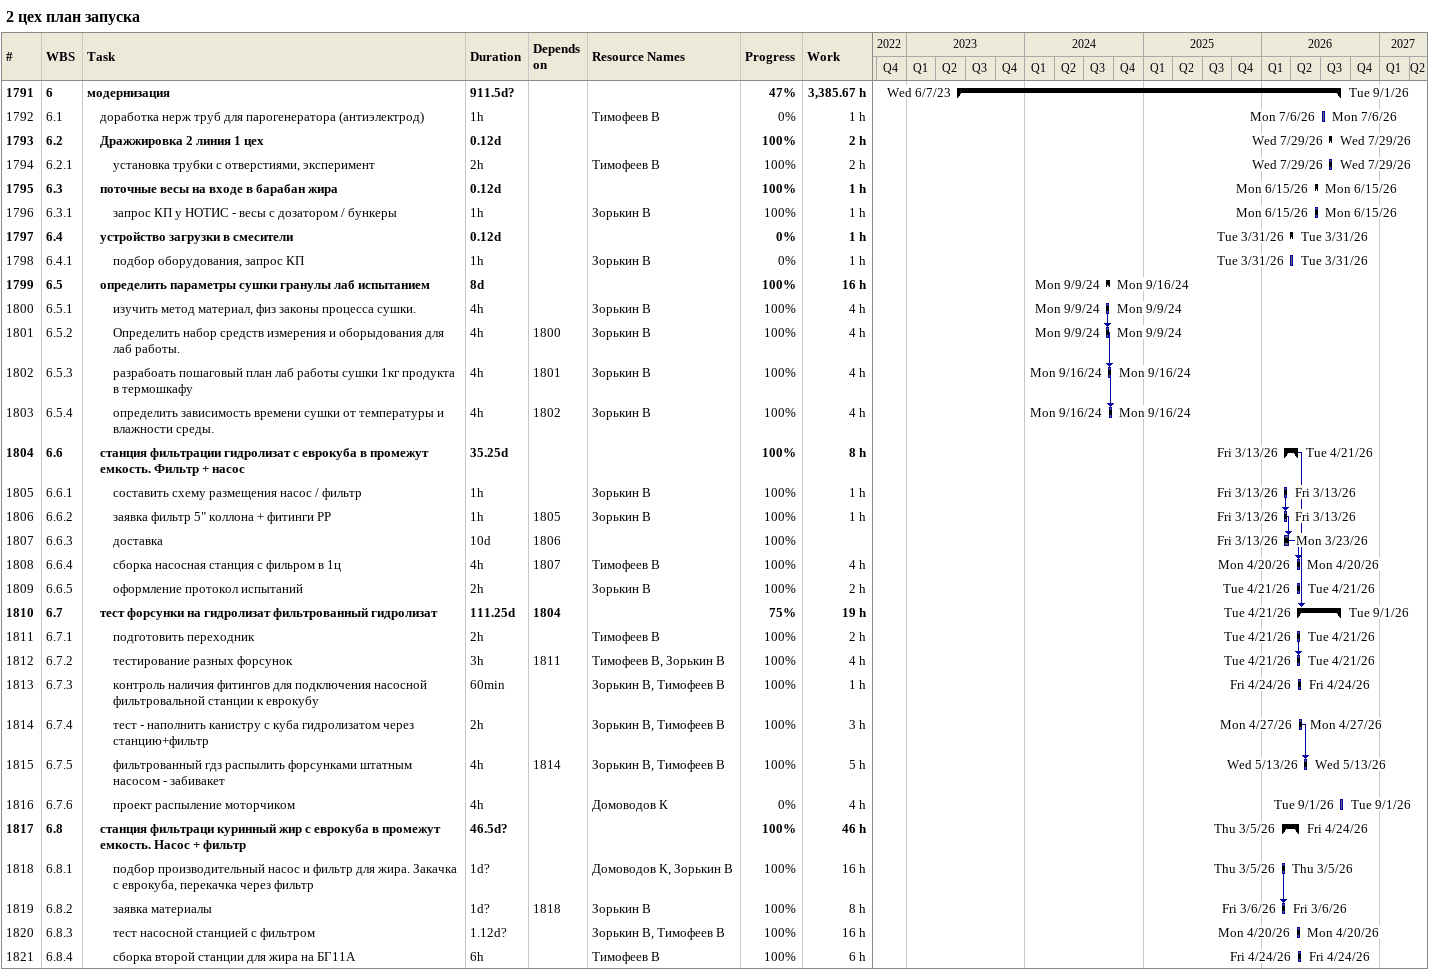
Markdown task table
2 цех план запуска

| ID | WBS | Task | Duration | Start | Finish | Predecessors | Resources | % complete | Work (h) |
|---|---|---|---|---|---|---|---|---|---|
| 1791 | 6 | **модернизация** | 911.5d? | 2023-06-07 | 2026-09-01 |  |  | 47 | 3385.67 |
| 1792 | 6.1 | доработка нерж труб для парогенератора (антиэлектрод) | 1h | 2026-07-06 | 2026-07-06 |  | Тимофеев В | 0 | 1 |
| 1793 | 6.2 | **Дражжировка 2 линия 1 цех** | 0.12d | 2026-07-29 | 2026-07-29 |  |  | 100 | 2 |
| 1794 | 6.2.1 | установка трубки с отверстиями, эксперимент | 2h | 2026-07-29 | 2026-07-29 |  | Тимофеев В | 100 | 2 |
| 1795 | 6.3 | **поточные весы на входе в барабан жира** | 0.12d | 2026-06-15 | 2026-06-15 |  |  | 100 | 1 |
| 1796 | 6.3.1 | запрос КП у НОТИС - весы с дозатором / бункеры | 1h | 2026-06-15 | 2026-06-15 |  | Зорькин В | 100 | 1 |
| 1797 | 6.4 | **устройство загрузки в смесители** | 0.12d | 2026-03-31 | 2026-03-31 |  |  | 0 | 1 |
| 1798 | 6.4.1 | подбор оборудования, запрос КП | 1h | 2026-03-31 | 2026-03-31 |  | Зорькин В | 0 | 1 |
| 1799 | 6.5 | **определить параметры сушки гранулы лаб испытанием** | 8d | 2024-09-09 | 2024-09-16 |  |  | 100 | 16 |
| 1800 | 6.5.1 | изучить метод материал, физ законы процесса сушки. | 4h | 2024-09-09 | 2024-09-09 |  | Зорькин В | 100 | 4 |
| 1801 | 6.5.2 | Определить набор средств измерения и оборыдования для лаб работы. | 4h | 2024-09-09 | 2024-09-09 | 1800 | Зорькин В | 100 | 4 |
| 1802 | 6.5.3 | разрабоать пошаговый план лаб работы сушки 1кг продукта в термошкафу | 4h | 2024-09-16 | 2024-09-16 | 1801 | Зорькин В | 100 | 4 |
| 1803 | 6.5.4 | определить зависимость времени сушки от температуры и влажности среды. | 4h | 2024-09-16 | 2024-09-16 | 1802 | Зорькин В | 100 | 4 |
| 1804 | 6.6 | **станция фильтрации гидролизат с еврокуба в промежут емкость. Фильтр + насос** | 35.25d | 2026-03-13 | 2026-04-21 |  |  | 100 | 8 |
| 1805 | 6.6.1 | составить схему размещения насос / фильтр | 1h | 2026-03-13 | 2026-03-13 |  | Зорькин В | 100 | 1 |
| 1806 | 6.6.2 | заявка фильтр 5" коллона + фитинги РР | 1h | 2026-03-13 | 2026-03-13 | 1805 | Зорькин В | 100 | 1 |
| 1807 | 6.6.3 | доставка | 10d | 2026-03-13 | 2026-03-23 | 1806 |  | 100 |  |
| 1808 | 6.6.4 | сборка насосная станция с фильром в 1ц | 4h | 2026-04-20 | 2026-04-20 | 1807 | Тимофеев В | 100 | 4 |
| 1809 | 6.6.5 | оформление протокол испытаний | 2h | 2026-04-21 | 2026-04-21 |  | Зорькин В | 100 | 2 |
| 1810 | 6.7 | **тест форсунки на гидролизат фильтрованный гидролизат** | 111.25d | 2026-04-21 | 2026-09-01 | 1804 |  | 75 | 19 |
| 1811 | 6.7.1 | подготовить переходник | 2h | 2026-04-21 | 2026-04-21 |  | Тимофеев В | 100 | 2 |
| 1812 | 6.7.2 | тестирование разных форсунок | 3h | 2026-04-21 | 2026-04-21 | 1811 | Тимофеев В, Зорькин В | 100 | 4 |
| 1813 | 6.7.3 | контроль наличия фитингов для подключения насосной фильтровальной станции к еврокубу | 60min | 2026-04-24 | 2026-04-24 |  | Зорькин В, Тимофеев В | 100 | 1 |
| 1814 | 6.7.4 | тест - наполнить канистру с куба гидролизатом через станцию+фильтр | 2h | 2026-04-27 | 2026-04-27 |  | Зорькин В, Тимофеев В | 100 | 3 |
| 1815 | 6.7.5 | фильтрованный гдз распылить форсунками штатным насосом - забивакет | 4h | 2026-05-13 | 2026-05-13 | 1814 | Зорькин В, Тимофеев В | 100 | 5 |
| 1816 | 6.7.6 | проект распыление моторчиком | 4h | 2026-09-01 | 2026-09-01 |  | Домоводов К | 0 | 4 |
| 1817 | 6.8 | **станция фильтраци куринный жир с еврокуба в промежут емкость. Насос + фильтр** | 46.5d? | 2026-03-05 | 2026-04-24 |  |  | 100 | 46 |
| 1818 | 6.8.1 | подбор производительный насос и фильтр для жира. Закачка с еврокуба, перекачка через фильтр | 1d? | 2026-03-05 | 2026-03-05 |  | Домоводов К, Зорькин В | 100 | 16 |
| 1819 | 6.8.2 | заявка материалы | 1d? | 2026-03-06 | 2026-03-06 | 1818 | Зорькин В | 100 | 8 |
| 1820 | 6.8.3 | тест насосной станцией с фильтром | 1.12d? | 2026-04-20 | 2026-04-20 |  | Зорькин В, Тимофеев В | 100 | 16 |
| 1821 | 6.8.4 | сборка второй станции для жира на БГ11А | 6h | 2026-04-24 | 2026-04-24 |  | Тимофеев В | 100 | 6 |
